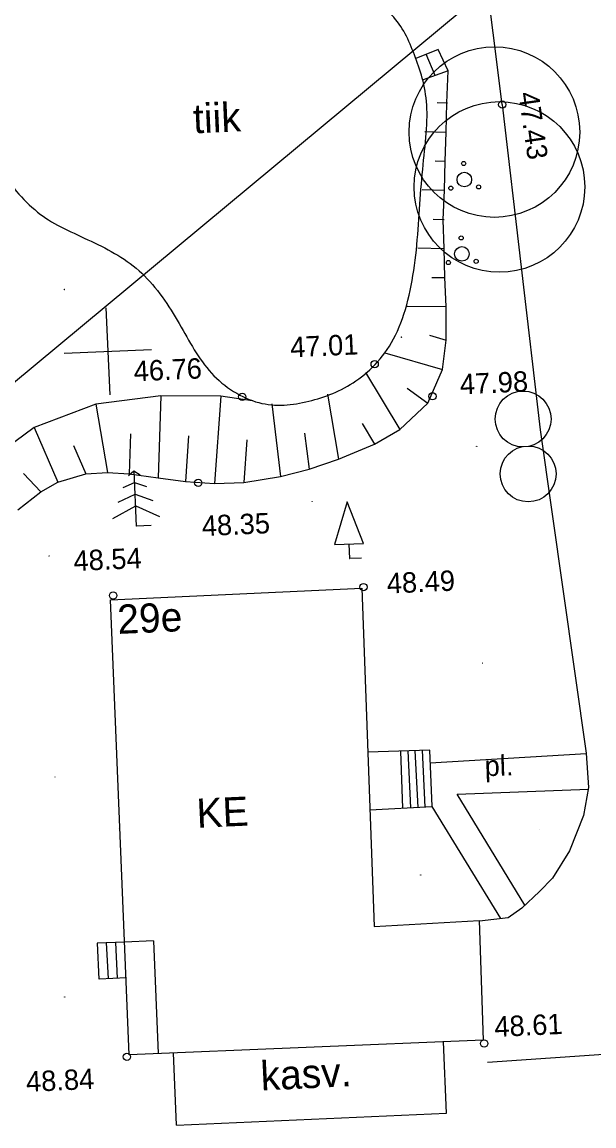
# Model space of a CAD drawing. Extents: x 641832 to 642168, y 6457549 to 6457951.
# Drawn here: x 641859.52 to 641879.14, y 6457707.97 to 6457745.85 of the extents above; entities that cross this region are included whole.
import ezdxf

# ---------------------------------------------------------------- set-up
doc = ezdxf.new("R2010")
doc.units = 0
for name, color, linetype in [('0-PL_LPMAA', 7, 'Continuous'), ('1', 7, 'Continuous'), ('10', 7, 'Continuous'), ('Default', 7, 'Continuous'), ('Level 1', 7, 'Continuous'), ('Level 11', 7, 'Continuous'), ('Level 16', 7, 'Continuous'), ('Level 20', 7, 'Continuous'), ('Level 23', 7, 'Continuous'), ('Level 24', 7, 'Continuous'), ('Level 29', 7, 'Continuous'), ('Level 31', 7, 'Continuous'), ('Level 33', 7, 'Continuous'), ('Level 40', 7, 'Continuous'), ('Level 41', 7, 'Continuous'), ('Level 42', 7, 'Continuous'), ('Level 48', 7, 'Continuous'), ('Level 54', 7, 'Continuous'), ('Level 57', 7, 'Continuous'), ('Level 60', 7, 'Continuous'), ('Level 62', 7, 'Continuous'), ('Level 9', 7, 'Continuous'), ('POINT', 7, 'Continuous'), ('RADA____________', 7, 'Continuous'), ('RDT', 7, 'Continuous')]:
    doc.layers.add(name, color=color, linetype=linetype)

# ---------------------------------------------------------------- blocks, each defined once
blk = doc.blocks.new('RIST')
at = {"layer": 'Default'}
for points in [[(0, 150), (0, -150)], [(-150, 0), (150, 0)]]:
    blk.add_lwpolyline(points, dxfattribs=at)
blk = doc.blocks.new('BD3')
at = {"layer": 'Level 41'}
for points in [[(-20, 175), (-1, 190), (20, 175)], [(50, 0), (0, 0), (0, 190)], [(-40, 135), (0, 150), (40, 135)], [(-60, 85), (0, 110), (60, 85)], [(-80, 30), (0, 70), (80, 30)]]:
    blk.add_lwpolyline(points, dxfattribs=at)
blk = doc.blocks.new('BE0')
at = {"layer": '1'}
blk.add_lwpolyline([(0.5, 0.5), (0, 1.95), (-0.5, 0.5), (0.5, 0.5)], close=True, dxfattribs=at)
blk.add_lwpolyline([(0.4, 0), (0, 0), (0, 0.5)], dxfattribs=at)
blk = doc.blocks.new('KMURU4')
at = {"layer": 'RDT'}
for p, q in [((-0.4, 0.5), (0, 0)), ((0, 0), (0.4, 0.5))]:
    blk.add_line(p, q, dxfattribs=at)
for centre, radius in [((-0.4, 0.1), 0.0428), ((0.3, 0.1), 0.0452)]:
    blk.add_circle(centre, radius, dxfattribs=at)
blk = doc.blocks.new('BP')
at = {"layer": '0-PL_LPMAA'}
for centre, radius in [((0, 55), 7.07), ((0, 0), 25), ((-47.6, -27.5), 7.07), ((47.6, -27.5), 7.07)]:
    blk.add_circle(centre, radius, dxfattribs=at)
blk = doc.blocks.new('BM')
at = {"layer": 'POINT'}
for p, q in [((0, 0.3), (-0.8, 0.7)), ((0, 0.9), (-0.6, 1.2)), ((0, 1.3), (-0.4, 1.5)), ((0, 1.75), (-0.2, 1.9)), ((0, 0), (0, 1.9)), ((0, 1.75), (0.2, 1.9)), ((0, 1.3), (0.4, 1.5)), ((0, 0.9), (0.6, 1.2)), ((0, 0.3), (0.8, 0.7)), ((0, 0), (0.5, 0))]:
    blk.add_line(p, q, dxfattribs=at)
blk = doc.blocks.new('BK')
at = {"layer": 'POINT'}
for p, q in [((0, 1.9), (0, 0)), ((0, 1.8), (0.4, 1.8)), ((0, 1.7), (0.5, 1.7)), ((0, 1.6), (0.56, 1.6)), ((0.6, 1.5), (0, 1.5)), ((0, 1.4), (0.59, 1.4)), ((0.57, 1.3), (0, 1.3)), ((0, 1.2), (0.55, 1.2)), ((0.52, 1.1), (0, 1.1)), ((0, 1), (0.47, 1)), ((0.42, 0.9), (0, 0.9)), ((0, 0.9), (0, 0.8)), ((0, 0.8), (0.36, 0.8)), ((0.3, 0.7), (0, 0.7)), ((0, 0.7), (0, 0.6)), ((0.2, 0.6), (0, 0.6)), ((0, 0.5), (0.1, 0.5)), ((0.6, 0), (0, 0))]:
    blk.add_line(p, q, dxfattribs=at)
for centre, radius, start, end in [((-0.08, 1.37), 0.536, 81.416, 165.964), ((0.80846, 1.55462), 1.40952, 182.221, 235), ((0.08319, 1.37479), 0.53176, 13.619, 99.001), ((-0.91571, 1.61312), 1.51993, 307.047, 355.732)]:
    blk.add_arc(centre, radius, start, end, dxfattribs=at)
blk = doc.blocks.new('BD')
at = {"layer": 'POINT'}
for points in [[(-0.8, 0.3), (0, 0.7), (0.8, 0.3)], [(-0.6, 0.85), (0, 1.1), (0.6, 0.85)], [(-0.4, 1.35), (0, 1.5), (0.4, 1.35)], [(-0.2, 1.75), (-0.01, 1.9), (0.2, 1.75)], [(0.5, 0), (0, 0), (0, 1.9)]]:
    blk.add_lwpolyline(points, dxfattribs=at)
blk = doc.blocks.new('BE')
at = {"layer": 'Level 1'}
for p, q in [((0, 195), (-50, 50)), ((50, 50), (0, 195)), ((-50, 50), (50, 50)), ((0, 0), (0, 50)), ((40, 0), (0, 0))]:
    blk.add_line(p, q, dxfattribs=at)
blk = doc.blocks.new('KMURU')
at = {"layer": 'RADA____________'}
for p in [(-0.3, 0.6), (0.3, 0.6), (0, 0), (0, 0)]:
    blk.add_line(p, (0, 0), dxfattribs=at)
for centre in [(-0.3, 0), (0.3, 0)]:
    blk.add_circle(centre, 0.0345, dxfattribs=at)
blk = doc.blocks.new('BH')
at = {"layer": '10'}
for centre, radius in [((0, 0), 292.8), ((989.9, 0), 95.9)]:
    blk.add_circle(centre, radius, dxfattribs=at)
blk = doc.blocks.new('NOOL')
at = {"layer": 'RDT'}
for p, q in [((0, 0), (1.9, 0)), ((1.9, 0), (1.5, 0.3)), ((1.9, 0), (1.4, -0.3))]:
    blk.add_line(p, q, dxfattribs=at)

msp = doc.modelspace()

# ---------------------------------------------------------------- linework, layer by layer
at = {"layer": 'Level 20'}
for p, q in [((641873.53, 6457720.437), (641878.877, 6457720.75)), ((641875.947, 6457715.084), (641873.59, 6457718.934))]:
    msp.add_line(p, q, dxfattribs=at)
for points in [[(641875.999, 6457743.022), (641874.766, 6457752.781), (641873.464, 6457757.146), (641869.881, 6457761.534), (641867.421, 6457763.462), (641863.371, 6457763.655), (641861.16, 6457762.643), (641860.455, 6457759.104)], [(641875.487, 6457710.157), (641883.812, 6457710.734), (641883.222, 6457723.998), (641881.589, 6457743.976)], [(641875.999, 6457743.022), (641877.3, 6457731.862), (641878.876, 6457720.759), (641878.963, 6457719.581), (641878.783, 6457718.624), (641878.307, 6457717.413), (641877.722, 6457716.475), (641877.275, 6457716.012), (641876.671, 6457715.449), (641876.199, 6457715.112), (641875.212, 6457715.002)], [(641876.772, 6457715.544), (641874.455, 6457719.355), (641878.953, 6457719.524)]]:
    msp.add_lwpolyline(points, dxfattribs=at)
at = {"layer": 'Level 24'}
msp.add_open_spline([(641860.154, 6457739.254), (641859.612, 6457739.677), (641858.705, 6457740.683), (641857.986, 6457742.583), (641857.949, 6457744.589), (641858.296, 6457746.552), (641859.647, 6457748.005), (641861.859, 6457748.784), (641865.115, 6457748.335), (641868.233, 6457747.647), (641870.911, 6457747.069), (641872.423, 6457746.094), (641873.035, 6457744.671), (641873.566, 6457743.015), (641873.188, 6457740.519), (641873.097, 6457737.662), (641872.483, 6457734.906), (641871.002, 6457733.391), (641869.372, 6457732.775), (641867.654, 6457732.574), (641865.87, 6457733.698), (641864.968, 6457735.484), (641863.724, 6457737.388), (641861.913, 6457738.358), (641860.614, 6457738.896), (641860.154, 6457739.254)], degree=3, dxfattribs=at)
at = {"layer": 'Level 29'}
for centre in [(641875.999, 6457743.022), (641871.619, 6457734.111), (641867.076, 6457732.991), (641873.605, 6457733.012), (641865.566, 6457730.042), (641871.234, 6457726.465), (641862.644, 6457726.174), (641875.378, 6457710.8), (641863.118, 6457710.343)]:
    msp.add_circle(centre, 0.125, dxfattribs=at)
at = {"layer": 'Level 33'}
for p, q in [((641873.763, 6457743.09), (641874.12, 6457743.078)), ((641873.336, 6457742.104), (641874.077, 6457742.079)), ((641873.695, 6457741.091), (641874.042, 6457741.079)), ((641873.254, 6457740.106), (641874.018, 6457740.08)), ((641873.627, 6457739.092), (641874.006, 6457739.079)), ((641873.096, 6457738.11), (641874.01, 6457738.079)), ((641873.583, 6457737.093), (641874.032, 6457737.091)), ((641872.738, 6457736.099), (641874.069, 6457736.09)), ((641873.505, 6457735.103), (641874.074, 6457734.941)), ((641871.963, 6457734.502), (641873.952, 6457733.936)), ((641871.3, 6457733.826), (641872.48, 6457731.869)), ((641872.736, 6457733.286), (641873.45, 6457732.774)), ((641864.279, 6457733.022), (641864.191, 6457730.215)), ((641866.335, 6457733.017), (641866.123, 6457730.017)), ((641870.005, 6457733.087), (641870.383, 6457730.85)), ((641862.049, 6457732.742), (641862.453, 6457730.398)), ((641868.088, 6457732.752), (641868.391, 6457730.254)), ((641871.188, 6457732.076), (641871.613, 6457731.37)), ((641859.931, 6457731.945), (641860.744, 6457730.065)), ((641863.238, 6457731.723), (641863.195, 6457730.349)), ((641865.236, 6457731.658), (641865.125, 6457730.085)), ((641869.217, 6457731.75), (641869.367, 6457730.508)), ((641861.288, 6457731.325), (641861.708, 6457730.355)), ((641867.231, 6457731.517), (641867.128, 6457730.056)), ((641859.565, 6457730.362), (641860.162, 6457729.736))]:
    msp.add_line(p, q, dxfattribs=at)
for points in [[(641859.376, 6457729.111), (641860.162, 6457729.736), (641860.744, 6457730.065), (641861.708, 6457730.355), (641862.453, 6457730.398), (641863.195, 6457730.349), (641864.191, 6457730.215), (641865.125, 6457730.085), (641866.123, 6457730.017), (641867.128, 6457730.056), (641868.391, 6457730.254), (641869.367, 6457730.508), (641870.383, 6457730.85), (641871.613, 6457731.37), (641872.48, 6457731.869), (641873.45, 6457732.774), (641873.952, 6457733.936), (641874.074, 6457734.941), (641874.069, 6457736.09), (641874.032, 6457737.091), (641874.01, 6457738.079), (641873.974, 6457739.072), (641874.018, 6457740.08), (641874.042, 6457741.079), (641874.077, 6457742.079), (641874.095, 6457743.081), (641874.146, 6457744.185), (641873.802, 6457744.917), (641873.036, 6457744.604)], [(641873.699, 6457744.022), (641873.39, 6457744.749)], [(641874.146, 6457744.185), (641873.28, 6457743.869)], [(641867.414, 6457732.854), (641866.335, 6457733.017), (641864.279, 6457733.022), (641862.049, 6457732.742), (641859.931, 6457731.945), (641858.02, 6457730.533), (641856.764, 6457728.953), (641855.647, 6457726.974), (641855.414, 6457726.521)]]:
    msp.add_lwpolyline(points, dxfattribs=at)
at = {"layer": 'Level 42'}
for p, q in [((641871.963, 6457734.502), (641873.952, 6457733.936)), ((641871.3, 6457733.826), (641872.48, 6457731.869)), ((641872.736, 6457733.286), (641873.45, 6457732.774)), ((641864.279, 6457733.022), (641864.191, 6457730.215)), ((641866.335, 6457733.017), (641866.123, 6457730.017)), ((641870.005, 6457733.087), (641870.383, 6457730.85)), ((641862.049, 6457732.742), (641862.453, 6457730.398)), ((641868.088, 6457732.752), (641868.391, 6457730.254)), ((641871.188, 6457732.076), (641871.613, 6457731.37)), ((641859.931, 6457731.945), (641860.744, 6457730.065)), ((641863.238, 6457731.723), (641863.195, 6457730.349)), ((641865.236, 6457731.658), (641865.125, 6457730.085)), ((641869.217, 6457731.75), (641869.367, 6457730.508)), ((641861.288, 6457731.325), (641861.708, 6457730.355)), ((641867.231, 6457731.517), (641867.128, 6457730.056)), ((641859.565, 6457730.362), (641860.162, 6457729.736))]:
    msp.add_line(p, q, dxfattribs=at)
at = {"layer": 'Level 48'}
for p, q in [((641872.583, 6457718.878), (641872.513, 6457720.834)), ((641872.758, 6457720.843), (641872.855, 6457718.891)), ((641873.003, 6457720.852), (641873.1, 6457718.903)), ((641873.249, 6457720.861), (641873.345, 6457718.915)), ((641863.034, 6457714.282), (641862.097, 6457714.237)), ((641862.097, 6457714.237), (641862.156, 6457713.011)), ((641862.409, 6457714.252), (641862.468, 6457713.026)), ((641862.721, 6457714.267), (641862.78, 6457713.041)), ((641863.107, 6457713.057), (641862.17, 6457713.012))]:
    msp.add_line(p, q, dxfattribs=at)
msp.add_lwpolyline([(641871.453, 6457718.822), (641873.59, 6457718.928), (641873.513, 6457720.871), (641871.382, 6457720.793)], dxfattribs=at)
at = {"layer": 'Level 54'}
for centre in [(641871.619, 6457734.111), (641867.076, 6457732.991), (641873.605, 6457733.012), (641865.566, 6457730.042), (641871.234, 6457726.465), (641862.644, 6457726.174), (641875.378, 6457710.8), (641863.118, 6457710.343)]:
    msp.add_circle(centre, 0.125, dxfattribs=at)
at = {"layer": 'Level 57'}
for p, q in [((641864.033, 6457714.322), (641863.034, 6457714.282)), ((641864.033, 6457714.322), (641864.191, 6457710.457)), ((641864.816, 6457708.002), (641864.715, 6457710.479))]:
    msp.add_line(p, q, dxfattribs=at)
msp.add_lwpolyline([(641862.554, 6457726.02), (641871.178, 6457726.421), (641871.598, 6457714.81), (641875.211, 6457715.021), (641875.348, 6457710.915), (641863.192, 6457710.416)], close=True, dxfattribs=at)
msp.add_lwpolyline([(641864.816, 6457708.002), (641874.081, 6457708.409), (641873.98, 6457710.859)], dxfattribs=at)
at = {"layer": 'Level 62'}
msp.add_lwpolyline([(641937.889, 6457723.488), (641911.422, 6457682.217), (641848.604, 6457707.939), (641846.278, 6457713.841), (641847.709, 6457723.914), (641883.665, 6457753.789)], close=True, dxfattribs=at)

# ---------------------------------------------------------------- block references
at = {"layer": 'Level 11', "xscale": 0.009999012482932581, "yscale": 0.009999012482932581, "rotation": -179.32466901416038}
msp.add_blockref('NOOL', (641862.875, 6457718.175), dxfattribs=at)
at = {"layer": 'Level 23', "xscale": 0.009999012482932583, "yscale": 0.00999901248293258, "rotation": 2.5640359384249085}
for p in [(641875.122, 6457731.293), (641869.474, 6457729.405), (641860.445, 6457727.527), (641875.314, 6457723.847), (641860.643, 6457719.94), (641877.266, 6457718.141), (641873.2, 6457716.581), (641860.981, 6457712.395)]:
    msp.add_blockref('KMURU', p, dxfattribs=at)
at = {"layer": 'Level 31', "xscale": 0.009999012482932583, "yscale": 0.00999901248293258, "rotation": 2.5640359384249085}
msp.add_blockref('RIST', (641862.466, 6457734.554), dxfattribs=at)
msp.add_blockref('RIST', (641862.466, 6457734.554), dxfattribs=at)
at = {"layer": 'Level 41', "xscale": 0.009999012482932583, "yscale": 0.00999901248293258, "rotation": 2.5640359384249085}
for name, p in [('BD3', (641863.45, 6457728.553)), ('BE0', (641870.763, 6457727.442))]:
    msp.add_blockref(name, p, dxfattribs=at)
at = {"layer": 'Level 60', "xscale": 0.009999012482932583, "yscale": 0.00999901248293258, "rotation": 2.5640359384249085}
for p in [(641875.122, 6457731.293), (641869.474, 6457729.405), (641860.445, 6457727.527), (641875.314, 6457723.847), (641860.643, 6457719.94), (641877.266, 6457718.141), (641873.2, 6457716.581), (641860.981, 6457712.395)]:
    msp.add_blockref('KMURU4', p, dxfattribs=at)
at = {"layer": 'Level 9'}
for name, p, xscale, yscale, rotation in [('BH', (641875.729, 6457742.08), 0.009999012482932581, 0.009999012482932581, -84.2921954785628), ('BH', (641875.902, 6457740.195), 0.009999012482932581, 0.009999012482932581, -84.2921954785628), ('BP', (641874.698, 6457740.45), 0.009999012482932583, 0.00999901248293258, 2.5640359384249085), ('BP', (641874.614, 6457737.897), 0.009999012482932583, 0.00999901248293258, 2.5640359384249085), ('BK', (641860.966, 6457736.665), 0.009999012482932583, 0.00999901248293258, 2.5640359384249085), ('BM', (641872.54, 6457735.029), 0.009999012482932583, 0.00999901248293258, 2.5640359384249085), ('BE', (641870.763, 6457727.442), 0.009999012482932583, 0.00999901248293258, 2.5640359384249085), ('BD', (641863.45, 6457728.553), 0.009999012482932583, 0.00999901248293258, 2.5640359384249085)]:
    msp.add_blockref(name, p, dxfattribs=dict(at, xscale=xscale, yscale=yscale, rotation=rotation))

# ---------------------------------------------------------------- texts
at = {"layer": 'Level 16'}
msp.add_text('tiik', height=0.9999, rotation=2.564, dxfattribs=at).set_placement((641865.409, 6457742.034))
at = {"layer": 'Level 29'}
for s, rotation, p in [('47.43', 278.1391, (641876.549, 6457743.413)), ('47.01', 2.564, (641868.736, 6457734.346)), ('46.76', 2.564, (641863.364, 6457733.522)), ('47.98', 2.564, (641874.559, 6457733.075)), ('48.35', 2.564, (641865.701, 6457728.211)), ('48.54', 2.564, (641861.298, 6457727.013)), ('48.49', 2.564, (641872.051, 6457726.239)), ('48.61', 2.564, (641875.742, 6457711.023)), ('48.84', 2.564, (641859.669, 6457709.137))]:
    msp.add_text(s, height=0.6999, rotation=rotation, dxfattribs=at).set_placement(p)
at = {"layer": 'Level 40'}
msp.add_text('pl.', height=0.6999, rotation=1.9716, dxfattribs=at).set_placement((641875.403, 6457719.971))
at = {"layer": 'Level 54'}
for s, p in [('47.01', (641868.736, 6457734.346)), ('46.76', (641863.364, 6457733.522)), ('47.98', (641874.559, 6457733.075)), ('48.35', (641865.701, 6457728.211)), ('48.54', (641861.298, 6457727.013)), ('48.49', (641872.051, 6457726.239)), ('48.61', (641875.742, 6457711.023)), ('48.84', (641859.669, 6457709.137))]:
    msp.add_text(s, height=0.6999, rotation=2.564, dxfattribs=at).set_placement(p)
at = {"layer": 'Level 57'}
for s, rotation, p in [('29e', 2.564, (641862.81, 6457724.854)), ('KE', 2.564, (641865.528, 6457718.2)), ('kasv.', 2.7945, (641867.728, 6457709.185))]:
    msp.add_text(s, height=0.9999, rotation=rotation, dxfattribs=at).set_placement(p)

doc.saveas('drawing.dxf')
